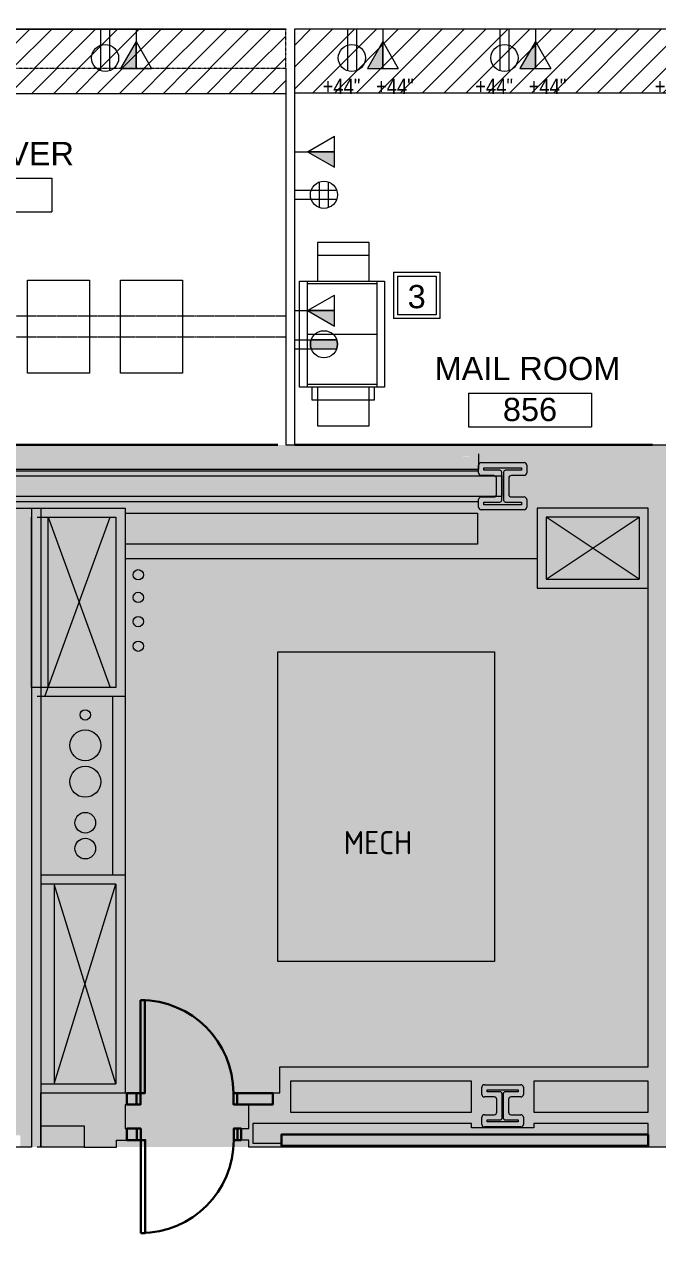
# Model space of a CAD drawing. Header units: inches. Extents: x 1 to 4637, y -664 to 702.
# Drawn here: x 1762.8 to 2008, y -156.7 to 316.3 of the extents above; entities that cross this region are included whole.
import ezdxf

# ---------------------------------------------------------------- set-up
doc = ezdxf.new("R2010")
doc.units = ezdxf.units.IN
doc.header["$MEASUREMENT"] = 0
for name, pattern in [('Hidden 1_8_', [0.1875, 0.125, -0.0625]), ('IMPORT-Hidden 1_8_', [0.1875, 0.125, -0.0625]), ('Overhead', [0.15625, 0.09375, -0.0625])]:
    doc.linetypes.add(name, pattern=pattern)
for name, color, linetype, lineweight in [('A-ANNO-NOTE', 131, 'Continuous', 20), ('A-AREA-IDEN', 2, 'Continuous', 20), ('A-DETL', 90, 'Continuous', 9), ('A-DETL-GENF', 92, 'Continuous', 9), ('A-DETL-HDLN', 7, 'IMPORT-Hidden 1_8_', 9), ('A-DOOR', 31, 'Continuous', 9), ('A-WALL', 113, 'Continuous', 50), ('A-WALL-PATT', 111, 'Continuous', 13), ('B-BASE', 7, 'Continuous', 9), ('E-COMM-IDEN', 2, 'Continuous', 9), ('E-ELEC-FIXT-IDEN', 2, 'Continuous', 9), ('I-FURN', 30, 'Continuous', 9), ('I-WALL', 2, 'Continuous', 9), ('NABCA_dwg', 8, 'Continuous', 9), ('Q-CASE', 31, 'Continuous', 9)]:
    doc.layers.add(name, color=color, linetype=linetype, lineweight=lineweight)
doc.styles.add('Arial', font='arial.ttf', dxfattribs={"height": 9})
doc.styles.add('Arial_2', font='arial.ttf', dxfattribs={"width": 0.85, "height": 6})
doc.styles.add('ISOCP', font='isocp___.ttf', dxfattribs={"height": 9})

# ---------------------------------------------------------------- blocks, each defined once
blk = doc.blocks.new('Upper Cabinet - Standard Upper Cabinet-2420254-New Construction - Tel_Data_Elec Plan')
at = {"layer": 'Q-CASE', "lineweight": 13}
h = blk.add_hatch(dxfattribs=at)
h.set_pattern_fill('FP_9', color=8, style=0, pattern_type=2)
h.set_pattern_definition([(45, (-2334.285, -314.272), (-4.24264, 4.24264), [])])
h.paths.add_polyline_path([(227.72, -15), (231.01, -15), (231.01, 0), (-47.26, 0), (-47.26, -15), (108.92, -15)], flags=0)
blk.add_line((231.01, 0), (-47.26, 0), dxfattribs=at)
at = {"layer": 'Q-CASE', "linetype": 'Overhead'}
for p, q in [((-47.26, 0), (-47.26, -15)), ((231.01, -15), (231.01, 0)), ((-47.26, -15), (231.01, -15))]:
    blk.add_line(p, q, dxfattribs=at)
blk = doc.blocks.new('Counter Top - L Shaped - Standard Counter Top w_ Backsplash-2420222-New Construction - Tel_Data_Elec Plan')
at = {"layer": 'Q-CASE', "lineweight": 13}
h = blk.add_hatch(dxfattribs=at)
h.set_pattern_fill('FP_10', color=8, style=0, pattern_type=2)
h.set_pattern_definition([(45, (-2334.285, -314.522), (-4.24264, 4.24264), [])])
h.paths.add_polyline_path([(-22.26, -97.38), (-22.26, -25), (231.01, -25), (231.01, -15.25), (-47.26, -15.25), (-47.26, -97.38), (-40.03, -97.38)], flags=0)
h.paths.add_polyline_path([(229.17, -0.25), (231.01, -0.25), (231.01, 0), (-47.26, 0), (-47.26, -0.25), (228.47, -0.25)], flags=0)
for p, q in [((-46.51, -97.38), (-46.51, -15.25)), ((-46.51, -97.38), (-46.51, -15.25)), ((-22.26, -97.38), (-22.26, -25)), ((-22.26, -25), (231.01, -25)), ((-47.26, -97.38), (-46.51, -97.38)), ((-47.26, -97.38), (-22.26, -97.38))]:
    blk.add_line(p, q, dxfattribs=at)
blk = doc.blocks.new('Counter Top _No Backsplash_ - Standard Counter Top-2512821-New Construction - Tel_Data_Elec Plan')
at = {"layer": 'Q-CASE', "lineweight": 13}
h = blk.add_hatch(dxfattribs=at)
h.set_pattern_fill('FP_11', color=8, style=0, pattern_type=2)
h.set_pattern_definition([(45, (-2616.055, -314.522), (-4.242641, 4.242641), [])])
h.paths.add_polyline_path([(122.72, -24.75), (147.47, -24.75), (147.47, 0), (-47.26, 0), (-47.26, -24.75), (64.75, -24.75)], flags=0)
blk.add_line((-47.26, -24.75), (147.47, -24.75), dxfattribs=at)
blk = doc.blocks.new('Copiers _ Printers - Copier - 72x33-629825-New Construction - Tel_Data_Elec Plan')
at = {"layer": 'I-FURN'}
for p, q in [((-20.51, 16.5), (20.49, 16.5)), ((-20.51, -16.5), (-20.51, 16.5)), ((20.49, 16.5), (20.49, -16.5)), ((-35.5, 9.53), (-35.5, -10.47)), ((-20.48, 9.53), (-35.5, 9.53)), ((-25.5, 11.53), (-20.48, 11.53)), ((-25.5, -12.47), (-25.5, 11.53)), ((20.49, 13.5), (-20.51, 13.5)), ((-19.51, -13.5), (-19.51, 13.5)), ((0.02, 13.5), (0.02, -13.5)), ((19.5, -13.5), (19.5, 13.5)), ((35.5, 9.5), (20.52, 9.5)), ((30.5, -10.51), (30.5, 9.5)), ((35.5, -10.5), (35.5, 9.5)), ((-35.5, -10.47), (-20.51, -10.47)), ((-20.51, -12.47), (-25.5, -12.47)), ((20.49, -13.5), (-20.51, -13.5)), ((20.49, -10.5), (35.5, -10.5)), ((20.49, -16.5), (-20.51, -16.5))]:
    blk.add_line(p, q, dxfattribs=at)
blk = doc.blocks.new('NABCA_dwg_MA-2900-8th-120718_dwg-2391440-New Construction - Test Fit Plan-2421454-New Construction - Tel_Data_Elec Plan')
at = {"layer": 'A-DOOR'}
h = blk.add_hatch(color=7, dxfattribs=at)
h.paths.add_polyline_path([(-7594.91, -3342.64), (-7593.5, -3342.64), (-7593.5, -3338.14), (-7595, -3338.14), (-7595, -3342.64)], flags=0)
h.paths.add_polyline_path([(-7557.5, -3342.64), (-7556, -3342.64), (-7556, -3338.14), (-7557.5, -3338.14)], flags=0)
h = blk.add_hatch(color=7, dxfattribs=at)
h.paths.add_polyline_path([(-7593.52, -3356.39), (-7593.37, -3356.39), (-7593.37, -3351.89), (-7594.87, -3351.89), (-7594.87, -3356.39)], flags=0)
h.paths.add_polyline_path([(-7555.87, -3356.39), (-7555.87, -3351.89), (-7557.37, -3351.89), (-7557.37, -3356.39)], flags=0)
at = {"layer": 'A-WALL-PATT', "lineweight": 9}
for points in [[(-7154.96, -3090.6), (-7067.83, -3090.6), (-7067.83, -3087.1), (-7759.87, -3087.1), (-7759.87, -3090.6), (-7161.8, -3090.6)], [(-7538.82, -3358.66), (-7396.82, -3358.66), (-7396.82, -3354.16), (-7538.82, -3354.16), (-7538.82, -3357.6)]]:
    blk.add_hatch(color=7, dxfattribs=at).paths.add_polyline_path(points, flags=0)
h = blk.add_hatch(color=7, dxfattribs=at)
h.paths.add_polyline_path([(-7542.25, -3342.64), (-7542.25, -3338.14), (-7556, -3338.14), (-7556, -3342.64), (-7549.98, -3342.64)], flags=0)
h.paths.add_polyline_path([(-7598.75, -3342.64), (-7595, -3342.64), (-7595, -3338.14), (-7598.75, -3338.14), (-7598.75, -3338.81)], flags=0)
h = blk.add_hatch(color=7, dxfattribs=at)
h.paths.add_polyline_path([(-7555.87, -3356.39), (-7554.5, -3356.39), (-7554.5, -3351.89), (-7555.87, -3351.92), (-7555.87, -3356.36)], flags=0)
h.paths.add_polyline_path([(-7594.87, -3356.39), (-7594.87, -3351.89), (-7598.75, -3351.89), (-7598.75, -3356.39)], flags=0)
at = {"layer": 'B-BASE'}
h = blk.add_hatch(color=256, dxfattribs=at)
h.paths.add_polyline_path([(-7593.5, -3338.14), (-7593.5, -3342.64), (-7598.75, -3342.64), (-7598.75, -3338.14), (-7595, -3338.14)], flags=0)
h.paths.add_polyline_path([(-7557.5, -3342.64), (-7557.5, -3338.14), (-7542.25, -3338.14), (-7542.25, -3342.64), (-7556, -3342.64)], flags=0)
h.paths.add_polyline_path([(-7286.46, -3359.1), (-7243.2, -3359.1), (-7243.2, -3341.1), (-7195.2, -3341.1), (-7195.2, -3359.1), (-7067.83, -3359.1), (-7067.83, -3298.1), (-7072.83, -3298.1), (-7072.83, -3340.1), (-7173.2, -3340.1), (-7173.2, -3225.1), (-7072.83, -3225.1), (-7072.83, -3256.1), (-7067.83, -3256.1), (-7067.83, -3190.1), (-7072.83, -3190.1), (-7072.83, -3221.1), (-7173.2, -3221.1), (-7173.2, -3109.1), (-7072.83, -3109.1), (-7072.83, -3148.1), (-7067.83, -3148.1), (-7067.83, -3090.6), (-7462.51, -3090.6), (-7462.51, -3091.48), (-7745.1, -3090.61), (-7745.11, -3090.6), (-7759.87, -3090.65), (-7759.87, -3091.1), (-7761.87, -3091.1), (-7761.87, -3182.48), (-7859, -3182.48), (-7859, -3354.54), (-7857.87, -3354.48), (-7857.87, -3187.1), (-7761.87, -3187.1), (-7761.87, -3354.48), (-7815.5, -3354.48), (-7815.5, -3354.54), (-7740.21, -3354.54), (-7740.21, -3116.1), (-7640.21, -3116.1), (-7640.17, -3354.54), (-7640, -3354.54), (-7640, -3359.04), (-7698.21, -3359.04), (-7698.21, -3359.1), (-7632.09, -3359.1), (-7632.09, -3350.85), (-7615.35, -3350.85), (-7615.35, -3359.1), (-7602.73, -3359.1), (-7602.73, -3356.45), (-7593.52, -3356.45), (-7593.52, -3356.39), (-7598.75, -3356.39), (-7598.75, -3351.89), (-7593.43, -3351.89), (-7593.43, -3351.83), (-7599.48, -3351.83), (-7599.48, -3342.7), (-7593.48, -3342.7), (-7593.5, -3338.08), (-7599.48, -3338.08), (-7599.48, -3131.23), (-7439.82, -3131.23), (-7439.82, -3142.6), (-7396.82, -3142.6), (-7396.82, -3327.98), (-7539.48, -3327.98), (-7539.48, -3338.08), (-7557.52, -3338.08), (-7557.5, -3342.7), (-7551.48, -3342.7), (-7551.48, -3351.83), (-7557.48, -3351.83), (-7557.48, -3356.45), (-7551.48, -3356.45), (-7551.48, -3359.1), (-7370.57, -3359.1), (-7370.57, -3359.04), (-7376.82, -3359.04), (-7376.82, -3354.54), (-7370.57, -3354.54), (-7370.57, -3354.48), (-7376.57, -3354.48), (-7376.57, -3273.73), (-7315.82, -3273.73), (-7315.82, -3292.39), (-7315.45, -3292.39), (-7315.45, -3283.16), (-7310.95, -3283.16), (-7310.95, -3292.39), (-7310.57, -3292.39), (-7310.57, -3268.48), (-7376.57, -3268.48), (-7376.57, -3091.73), (-7207.85, -3091.73), (-7207.85, -3184.5), (-7233.85, -3184.5), (-7233.85, -3189.75), (-7207.85, -3189.75), (-7207.85, -3322.48), (-7247.82, -3322.48), (-7247.82, -3350.48), (-7310.57, -3350.48), (-7310.57, -3328.39), (-7315.82, -3328.41), (-7315.82, -3354.48), (-7334.57, -3354.48), (-7334.57, -3354.54), (-7247.82, -3354.54), (-7247.82, -3359.04), (-7334.57, -3359.04), (-7334.57, -3359.1), (-7289.96, -3359.1)], flags=0)
h.paths.add_polyline_path([(-7815.5, -3359.1), (-7734.21, -3359.1), (-7734.25, -3359.04), (-7815.5, -3359.04)], flags=0)
h.paths.add_polyline_path([(-7538.82, -3354.16), (-7549.72, -3350.07), (-7549.98, -3350.33), (-7549.98, -3349.98), (-7537.13, -3349.98), (-7537.99, -3352.1)], flags=0)
h.paths.add_polyline_path([(-7421.68, -3358.66), (-7538.82, -3358.66), (-7538.82, -3354.16), (-7396.82, -3354.16), (-7396.82, -3358.66)], flags=0)
h.paths.add_polyline_path([(-7548.14, -3357.6), (-7549.98, -3357.6), (-7549.98, -3352.1), (-7538.82, -3354.16), (-7548.14, -3357.03), (-7544.89, -3357.6)], flags=0)
h.paths.add_polyline_path([(-7554.5, -3356.39), (-7557.37, -3356.39), (-7557.37, -3351.89), (-7554.5, -3351.92), (-7554.5, -3354.59)], flags=0)
h.paths.add_polyline_path([(-7310.95, -3347.16), (-7315.45, -3347.16), (-7315.45, -3328.41), (-7310.95, -3328.41), (-7310.95, -3338.07)], flags=0)
h.paths.add_polyline_path([(-7526.75, -3345.6), (-7535.35, -3345.6), (-7535.35, -3333.6), (-7465.31, -3333.6), (-7465.31, -3345.6), (-7501.75, -3345.6)], flags=0)
h.paths.add_polyline_path([(-7396.82, -3345.6), (-7441.17, -3345.6), (-7441.17, -3333.6), (-7396.82, -3333.6)], flags=0)
h.paths.add_polyline_path([(-7626.98, -3334.58), (-7626.98, -3257.19), (-7602.98, -3257.19), (-7602.98, -3334.58), (-7615.35, -3334.58)], flags=0)
h.paths.add_polyline_path([(-7632.09, -3253.69), (-7632.09, -3184.57), (-7604.32, -3184.57), (-7604.32, -3253.69), (-7626.98, -3253.69)], flags=0)
h.paths.add_polyline_path([(-7629.21, -3181.07), (-7629.21, -3115.13), (-7602.98, -3115.13), (-7602.98, -3181.07), (-7626.98, -3181.07)], flags=0)
h.paths.add_polyline_path([(-7757.21, -3171.83), (-7757.21, -3168.2), (-7749.21, -3143.68), (-7749.21, -3145.6), (-7756.1, -3168.2)], flags=0)
h.paths.add_polyline_path([(-7421.68, -3139.1), (-7436.32, -3139.1), (-7436.32, -3115.1), (-7400.32, -3115.1), (-7400.32, -3139.1)], flags=0)
h.paths.add_polyline_path([(-7537.19, -3125.6), (-7599.48, -3125.6), (-7599.48, -3113.6), (-7463.01, -3113.6), (-7463.01, -3125.6), (-7533.69, -3125.6)], flags=0)
h.paths.add_polyline_path([(-7752.84, -3107.1), (-7752.84, -3101.24), (-7747.86, -3107.1), (-7749.21, -3107.1)], flags=0)
blk.add_hatch(color=256, dxfattribs=at).paths.add_polyline_path([(-7462.51, -3091.48), (-7462.51, -3090.6), (-7745.1, -3090.61), (-7745.1, -3090.65), (-7463.01, -3091.47)], flags=0)
h = blk.add_hatch(color=256, dxfattribs=at)
h.paths.add_polyline_path([(-7538.82, -3354.16), (-7537.13, -3349.98), (-7549.98, -3349.98), (-7549.98, -3350.33), (-7549.72, -3350.07), (-7539.48, -3353.92)], flags=0)
h.paths.add_polyline_path([(-7549.98, -3357.6), (-7544.89, -3357.6), (-7548.14, -3357.03), (-7538.82, -3354.16), (-7549.98, -3352.1), (-7549.98, -3357.03)], flags=0)
at = {"layer": 'A-DOOR', "color": 10, "lineweight": 30, "flags": 128}
for points in [[(-7593.5, -3302.14), (-7591.75, -3302.14), (-7591.75, -3338.14), (-7593.5, -3338.14)], [(-7595, -3342.64), (-7595, -3338.14), (-7593.5, -3338.14), (-7593.5, -3342.64)], [(-7557.5, -3342.64), (-7557.5, -3338.14), (-7556, -3338.14), (-7556, -3342.64)], [(-7593.37, -3351.89), (-7594.87, -3351.89), (-7594.87, -3356.39), (-7593.37, -3356.39)], [(-7555.87, -3351.89), (-7557.37, -3351.89), (-7557.37, -3356.39), (-7555.87, -3356.39)], [(-7593.37, -3392.39), (-7591.62, -3392.39), (-7591.62, -3356.39), (-7593.37, -3356.39)]]:
    blk.add_lwpolyline(points, close=True, dxfattribs=at)
at = {"layer": 'A-DOOR', "color": 10, "lineweight": 30}
for centre, start, end in [((-7593.5, -3338.14), 0, 90), ((-7593.37, -3356.39), 270, 0)]:
    blk.add_arc(centre, 36, start, end, dxfattribs=at)
at = {"layer": 'A-WALL', "color": 10, "lineweight": 30}
for p, q in [((-7540.33, -3087.1), (-7667.21, -3087.1)), ((-7395.21, -3087.1), (-7533.69, -3087.1))]:
    blk.add_line(p, q, dxfattribs=at)
at = {"layer": 'A-WALL', "color": 10, "lineweight": 30, "flags": 128}
for points in [[(-7598.75, -3342.64), (-7595, -3342.64), (-7595, -3338.14), (-7598.75, -3338.14)], [(-7556, -3342.64), (-7542.25, -3342.64), (-7542.25, -3338.14), (-7556, -3338.14)], [(-7598.75, -3356.39), (-7594.87, -3356.39), (-7594.87, -3351.89), (-7598.75, -3351.89)], [(-7555.87, -3356.39), (-7554.5, -3356.39), (-7554.5, -3351.89), (-7555.87, -3351.89)], [(-7396.82, -3354.16), (-7538.82, -3354.16), (-7538.82, -3358.66), (-7396.82, -3358.66)]]:
    blk.add_lwpolyline(points, close=True, dxfattribs=at)
at = {"layer": 'B-BASE'}
for p, q in [((-7462.51, -3090.6), (-7462.51, -3096.44)), ((-7745.1, -3097.1), (-7462.51, -3097.1)), ((-7462.51, -3097.94), (-7462.51, -3094.94)), ((-7461.51, -3093.94), (-7444.91, -3093.94)), ((-7453.59, -3108.51), (-7453.59, -3097.69)), ((-7452.84, -3097.69), (-7452.84, -3108.51)), ((-7443.91, -3094.94), (-7443.91, -3097.94)), ((-7456.59, -3098.94), (-7461.51, -3098.94)), ((-7455.59, -3106.26), (-7455.59, -3099.94)), ((-7450.84, -3099.94), (-7450.84, -3106.26)), ((-7444.91, -3098.94), (-7449.84, -3098.94)), ((-7461.51, -3107.26), (-7456.59, -3107.26)), ((-7449.84, -3107.26), (-7444.91, -3107.26)), ((-7462.51, -3109.1), (-7745.1, -3109.1)), ((-7462.51, -3111.26), (-7462.51, -3108.26)), ((-7444.91, -3112.26), (-7461.51, -3112.26)), ((-7443.91, -3108.26), (-7443.91, -3111.26)), ((-7630.49, -3184.57), (-7605.21, -3115.1)), ((-7400.32, -3115.1), (-7436.32, -3115.1)), ((-7439.82, -3131.23), (-7599.48, -3131.23)), ((-7604.32, -3184.57), (-7604.32, -3253.69)), ((-7599.48, -3184.57), (-7599.48, -3253.69)), ((-7535.35, -3333.6), (-7535.35, -3345.6)), ((-7461.25, -3338.66), (-7461.25, -3335.91)), ((-7460.25, -3334.91), (-7446.17, -3334.91)), ((-7453.46, -3347.79), (-7453.46, -3338.41)), ((-7452.96, -3338.41), (-7452.96, -3347.79)), ((-7445.17, -3335.91), (-7445.17, -3338.66)), ((-7456.46, -3339.66), (-7460.25, -3339.66)), ((-7455.46, -3345.54), (-7455.46, -3340.66)), ((-7450.96, -3340.66), (-7450.96, -3345.54)), ((-7446.17, -3339.66), (-7449.96, -3339.66)), ((-7461.25, -3350.29), (-7461.25, -3347.54)), ((-7460.25, -3346.54), (-7456.46, -3346.54)), ((-7449.96, -3346.54), (-7446.17, -3346.54)), ((-7445.17, -3347.54), (-7445.17, -3350.29)), ((-7446.17, -3351.29), (-7460.25, -3351.29)), ((-7615.35, -3359.1), (-7633.48, -3359.1))]:
    blk.add_line(p, q, dxfattribs=at)
at = {"layer": 'B-BASE', "flags": 128}
for points in [[(-7462.51, -3096.6), (-7745.1, -3096.6), (-7745.1, -3090.6)], [(-7454.34, -3096.94), (-7460.51, -3096.94), (-7460.51, -3095.94), (-7445.91, -3095.94), (-7445.91, -3096.94), (-7452.09, -3096.94)], [(-7742.48, -3354.54), (-7742.48, -3111.6), (-7632.35, -3111.6), (-7599.48, -3111.6), (-7599.48, -3184.57), (-7633.48, -3184.57)], [(-7635.71, -3111.6), (-7635.71, -3359.1), (-7698.21, -3359.1), (-7698.21, -3359.04)], [(-7632.09, -3111.6), (-7632.09, -3359.1), (-7632.09, -3338.08), (-7604.1, -3338.08), (-7593.48, -3338.08), (-7593.48, -3342.7), (-7599.48, -3342.7), (-7599.48, -3351.83), (-7593.43, -3351.83), (-7593.43, -3351.89)], [(-7369.51, -3359.1), (-7551.48, -3359.1), (-7551.48, -3356.45), (-7557.48, -3356.45), (-7557.48, -3351.83), (-7551.48, -3351.83), (-7551.48, -3342.7), (-7557.52, -3342.7), (-7557.52, -3338.08), (-7539.48, -3338.08), (-7539.48, -3327.98), (-7396.82, -3327.98), (-7396.82, -3143.4), (-7396.82, -3112.4), (-7396.82, -3111.6), (-7439.82, -3111.6), (-7439.82, -3142.6), (-7396.82, -3142.6)], [(-7452.09, -3109.26), (-7445.91, -3109.26), (-7445.91, -3110.26), (-7460.51, -3110.26), (-7460.51, -3109.26), (-7454.34, -3109.26)], [(-7633.48, -3115.1), (-7602.98, -3115.1), (-7602.98, -3181.07), (-7635.71, -3181.07), (-7635.71, -3115.1)], [(-7629.21, -3181.07), (-7629.21, -3115.13), (-7605.21, -3181.07)], [(-7599.48, -3113.6), (-7463.01, -3113.6), (-7463.01, -3125.6), (-7599.48, -3125.6)], [(-7436.32, -3139.1), (-7400.32, -3115.1), (-7400.32, -3139.1), (-7436.32, -3115.1), (-7436.32, -3139.1), (-7400.32, -3139.1)], [(-7632.09, -3253.69), (-7599.48, -3253.69), (-7599.48, -3338.08)], [(-7602.98, -3257.19), (-7632.09, -3257.19), (-7632.09, -3334.58), (-7602.98, -3334.58), (-7626.98, -3257.19), (-7626.98, -3334.58), (-7602.98, -3257.19), (-7602.98, -3334.58)], [(-7454.21, -3337.66), (-7459.25, -3337.66), (-7459.25, -3336.91), (-7447.17, -3336.91), (-7447.17, -3337.66), (-7452.21, -3337.66)], [(-7452.21, -3348.54), (-7447.17, -3348.54), (-7447.17, -3349.29), (-7459.25, -3349.29), (-7459.25, -3348.54), (-7454.21, -3348.54)], [(-7632.09, -3350.85), (-7615.35, -3350.85), (-7615.35, -3359.1), (-7602.73, -3359.1), (-7602.73, -3356.45), (-7593.43, -3356.45), (-7593.43, -3356.39)], [(-7551.48, -3356.45), (-7557.48, -3356.45), (-7557.48, -3351.83), (-7551.48, -3351.83)], [(-7396.82, -3354.16), (-7396.82, -3349.98), (-7441.17, -3349.98), (-7441.17, -3351.6), (-7465.31, -3351.6), (-7465.31, -3349.98), (-7549.98, -3349.98), (-7549.98, -3357.6), (-7538.82, -3357.6)]]:
    blk.add_lwpolyline(points, dxfattribs=at)
for points in [[(-7752.84, -3099.1), (-7453.59, -3099.1), (-7453.59, -3107.1), (-7752.84, -3107.1)], [(-7540.34, -3167.22), (-7456.34, -3167.22), (-7456.34, -3287.22), (-7540.34, -3287.22)], [(-7465.31, -3345.6), (-7465.31, -3333.6), (-7535.35, -3333.6), (-7535.35, -3345.6)], [(-7396.82, -3345.6), (-7396.82, -3333.6), (-7441.17, -3333.6), (-7441.17, -3345.6)]]:
    blk.add_lwpolyline(points, close=True, dxfattribs=at)
at = {"layer": 'B-BASE'}
for centre, radius in [((-7594.33, -3137.42), 2), ((-7594.33, -3146.15), 2), ((-7594.33, -3155.56), 2), ((-7594.33, -3165.07), 2), ((-7614.87, -3191.71), 2), ((-7614.87, -3203.47), 6), ((-7614.87, -3217.58), 6), ((-7614.87, -3233.46), 4), ((-7614.87, -3243.46), 4)]:
    blk.add_circle(centre, radius, dxfattribs=at)
for centre, radius, start, end in [((-7461.51, -3094.94), 1, 90, 180), ((-7461.51, -3097.94), 1, 180, 270), ((-7454.34, -3097.69), 0.75, 0, 90), ((-7452.09, -3097.69), 0.75, 90, 180), ((-7444.91, -3094.94), 1, 0, 90), ((-7444.91, -3097.94), 1, 270, 0), ((-7456.59, -3099.94), 1, 0, 90), ((-7449.84, -3099.94), 1, 90, 180), ((-7461.51, -3108.26), 1, 90, 180), ((-7456.59, -3106.26), 1, 270, 0), ((-7449.84, -3106.26), 1, 180, 270), ((-7444.91, -3108.26), 1, 0, 90), ((-7461.51, -3111.26), 1, 180, 270), ((-7454.34, -3108.51), 0.75, 270, 0), ((-7452.09, -3108.51), 0.75, 180, 270), ((-7444.91, -3111.26), 1, 270, 0), ((-7460.25, -3335.91), 1, 90, 180), ((-7460.25, -3338.66), 1, 180, 270), ((-7454.21, -3338.41), 0.75, 0, 90), ((-7452.21, -3338.41), 0.75, 90, 180), ((-7446.17, -3335.91), 1, 0, 90), ((-7446.17, -3338.66), 1, 270, 0), ((-7456.46, -3340.66), 1, 0, 90), ((-7449.96, -3340.66), 1, 90, 180), ((-7460.25, -3347.54), 1, 90, 180), ((-7456.46, -3345.54), 1, 270, 0), ((-7454.21, -3347.79), 0.75, 270, 0), ((-7452.21, -3347.79), 0.75, 180, 270), ((-7449.96, -3345.54), 1, 180, 270), ((-7446.17, -3347.54), 1, 0, 90), ((-7460.25, -3350.29), 1, 180, 270), ((-7446.17, -3350.29), 1, 270, 0)]:
    blk.add_arc(centre, radius, start, end, dxfattribs=at)
at = {"layer": 'B-BASE', "insert": (-7501.5, -3236.65), "char_height": 9, "width": 37.5028, "attachment_point": 2, "line_spacing_factor": 1.478621, "style": 'ISOCP'}
blk.add_mtext('MECH', dxfattribs=at)
blk = doc.blocks.new('NABCA_dwg-2391440-New Construction - Tel_Data_Elec Plan')
at = {"layer": 'A-WALL', "color": 250, "lineweight": 20}
blk.add_line((2707.27, 153.4), (2711.27, 153.4), dxfattribs=at)
at = {"layer": 'Q-CASE', "color": 50, "lineweight": 13}
blk.add_line((2592.27, 153.4), (2763.52, 153.4), dxfattribs=at)
blk.add_blockref('NABCA_dwg_MA-2900-8th-120718_dwg-2391440-New Construction - Test Fit Plan-2421454-New Construction - Tel_Data_Elec Plan', (10102.48, 3240.5))
blk = doc.blocks.new('FORM Room Tag - Name _ Number-2260771-New Construction - Tel_Data_Elec Plan')
at = {"layer": 'A-AREA-IDEN'}
for p, q in [((-0.2444, -0.0231), (-0.2444, -0.1589)), ((-0.2444, -0.0231), (0.2515, -0.0231)), ((0.2515, -0.0231), (0.2515, -0.1589)), ((-0.2444, -0.1589), (0.2515, -0.1589))]:
    blk.add_line(p, q, dxfattribs=at)
blk = doc.blocks.new('FORM Equipment_Fixture Tag - Square-214315-New Construction - Tel_Data_Elec Plan')
at = {"layer": 'A-ANNO-NOTE'}
for p, q in [((-0.09375, 0.09375), (0.09375, 0.09375)), ((-0.09375, 0.09375), (0.09375, 0.09375)), ((-0.09375, 0.09375), (0.09375, 0.09375)), ((-0.09375, 0.09375), (-0.09375, -0.09375)), ((-0.078125, 0.078125), (-0.078125, -0.078125)), ((-0.078125, 0.078125), (0.078125, 0.078125)), ((0.078125, 0.078125), (0.078125, -0.078125)), ((0.09375, 0.09375), (0.09375, -0.09375)), ((0.09375, -0.09375), (-0.09375, -0.09375)), ((0.078125, -0.078125), (-0.078125, -0.078125))]:
    blk.add_line(p, q, dxfattribs=at)

msp = doc.modelspace()

# ---------------------------------------------------------------- hatches: boundary and pattern name
at = {"layer": 'A-ANNO-NOTE', "lineweight": 9}
for points in [[(1806.04, 299.14), (1806.04, 309.6), (1800.04, 299.14)], [(1901.62, 299.14), (1901.62, 309.6), (1895.62, 299.14)], [(1960.72, 299.14), (1960.72, 309.6), (1954.72, 299.14)], [(1882.93, 260.95), (1882.93, 266.95), (1872.47, 266.95)], [(1882.93, 199.4), (1882.93, 205.4), (1872.47, 205.4)], [(1883.83, 193.92), (1873.85, 194.14), (1873.78, 193.92)], [(1883.83, 193.92), (1883.75, 194.14), (1873.85, 194.14)], [(1873.71, 191.11), (1873.57, 192.87), (1873.55, 192.28)], [(1883.89, 191.11), (1883.89, 193.69), (1873.57, 192.87)], [(1873.57, 192.87), (1883.89, 193.69), (1873.64, 193.34)], [(1873.71, 191.11), (1883.89, 191.11), (1873.57, 192.87)], [(1873.64, 193.34), (1883.83, 193.92), (1873.78, 193.92)], [(1873.64, 193.34), (1883.89, 193.69), (1883.83, 193.92)], [(1873.78, 190.88), (1883.89, 191.11), (1873.71, 191.11)], [(1883.83, 190.88), (1883.89, 191.11), (1873.78, 190.88)], [(1883.75, 190.66), (1873.78, 190.88), (1873.85, 190.66)], [(1883.75, 190.66), (1883.83, 190.88), (1873.78, 190.88)], [(1884.05, 192.28), (1884.05, 192.52), (1883.89, 193.69)], [(1883.89, 191.11), (1884.05, 192.28), (1883.89, 193.69)], [(1883.89, 191.11), (1883.94, 191.34), (1884.05, 192.28)], [(1883.94, 191.34), (1884, 191.69), (1884.05, 192.28)]]:
    msp.add_hatch(color=256, dxfattribs=at).paths.add_polyline_path(points, flags=0)
at = {"layer": 'A-DETL-GENF'}
h = msp.add_hatch(color=9, dxfattribs=at)
h.paths.add_polyline_path([(3454.41, -656.64), (3526.04, -656.64), (3526.04, -625.6), (3525.54, -625.6), (3525.54, -614.1), (3537.66, -614.1), (3537.66, -630.43), (3554.37, -630.43), (3554.37, -645.98), (3643.41, -645.98), (3643.41, -656.1), (3643.04, -656.1), (3643.04, -656.64), (3822.04, -656.64), (3822.04, 227.4), (3820.41, 227.4), (3820.41, 226.9), (3811.41, 226.9), (3811.41, 279.65), (3797.41, 279.65), (3797.41, 285.65), (3801.04, 285.65), (3801.04, 289.15), (3797.41, 289.15), (3797.41, 295.15), (3811.41, 295.15), (3811.41, 347.9), (3821.54, 347.9), (3821.54, 347.4), (3822.04, 347.4), (3822.04, 693.36), (2249.79, 693.36), (2249.79, 690.9), (2264.04, 690.9), (2264.04, 683.42), (2264.33, 682.82), (2264.33, 674.27), (2259.87, 674.27), (2259.87, 670.9), (2249.79, 670.9), (2249.79, 215.4), (3258.78, 215.4), (3258.78, 129.86), (3257.03, 129.86), (3257.03, 128.36), (3258.78, 128.36), (3258.78, 43.36), (3257.58, 43.36), (3257.58, 35.36), (3258.78, 35.36), (3258.78, -118.6), (3066.67, -118.64), (3066.67, -176.64), (3330.04, -176.64), (3330.04, -656.64), (3436.21, -656.64)], flags=0)
h.paths.add_polyline_path([(3454.41, -656.1), (3432.04, -656.1), (3432.04, -648.6), (3431.66, -648.6), (3431.66, -639.48), (3436.21, -639.48), (3436.21, -633.43), (3454.41, -633.43), (3454.41, -614.01), (3466.41, -614.01), (3466.41, -625.6), (3466.04, -625.6), (3466.04, -656.1)], flags=0)
h.paths.add_polyline_path([(3815.54, -650.1), (3795.66, -650.1), (3795.66, -630.1), (3815.54, -630.1), (3815.54, -645.98)], flags=0)
h.paths.add_polyline_path([(1691, -118.6), (1703.04, -118.6), (1703, -114.04), (1761.08, -114.04), (1761.04, 124.4), (1661.04, 124.4), (1661.04, -114.04), (1667, -114.04), (1667.04, -118.6)], flags=0)
h.paths.add_polyline_path([(1585.63, -118.6), (1585.75, -118.6), (1585.75, -118.54), (1585.63, -118.54), (1585.63, -114.04), (1585.75, -114.04), (1585.75, -113.98), (1639.38, -113.98), (1639.38, 53.4), (1543.38, 53.4), (1543.38, -113.98), (1549.75, -113.98), (1549.75, -118.6)], flags=0)
h.paths.add_polyline_path([(2193.4, -118.6), (2206.05, -118.6), (2206.05, -100.6), (2158.05, -100.6), (2158.05, -118.6), (2173.79, -118.6)], flags=0)
h.paths.add_polyline_path([(2066.68, -118.6), (2066.68, -113.98), (2085.43, -113.98), (2085.43, -87.91), (2090.68, -87.91), (2090.68, -109.98), (2153.43, -109.98), (2153.43, -81.98), (2193.4, -81.98), (2193.4, 50.75), (2167.4, 50.75), (2167.4, 56), (2193.4, 56), (2193.4, 148.77), (2024.68, 148.77), (2024.68, -27.98), (2090.68, -27.98), (2090.68, -51.89), (2085.43, -51.89), (2085.43, -33.23), (2024.68, -33.23), (2024.68, -113.98), (2030.68, -113.98), (2030.68, -118.6)], flags=0)
h.paths.add_polyline_path([(1801.77, -118.6), (1849.77, -118.6), (1849.77, -115.95), (1843.77, -115.95), (1843.77, -111.33), (1849.77, -111.33), (1849.77, -102.2), (1843.75, -102.2), (1843.75, -97.58), (1861.77, -97.58), (1861.77, -87.48), (2004.43, -87.48), (2004.43, 97.9), (1961.43, 97.9), (1961.43, 109.27), (1801.77, 109.27), (1801.77, -97.58), (1807.75, -97.58), (1807.75, -102.2), (1801.77, -102.2), (1801.77, -111.33), (1807.82, -111.33), (1807.82, -111.39), (1807.88, -111.39), (1807.88, -115.89), (1807.72, -115.89), (1807.72, -115.95), (1798.52, -115.95), (1798.52, -118.6), (1801.37, -118.6)], flags=0)
h.paths.add_polyline_path([(1785.9, -118.6), (1785.9, -110.35), (1769.16, -110.35), (1769.16, -118.6), (1774.27, -118.6)], flags=0)
h.paths.add_polyline_path([(2984.77, -118.6), (2987.1, -118.6), (2985.94, -117.29), (2984.52, -118.6)], flags=0)
h.paths.add_polyline_path([(3254.16, -113.98), (3254.16, 34.04), (3248.16, 34.04), (3248.16, 38.66), (3254.16, 38.66), (3254.16, 148.77), (3248.16, 148.77), (3248.16, 153.4), (3212.16, 153.4), (3212.16, 148.77), (3158.16, 148.77), (3158.16, 38.66), (3212.16, 38.66), (3212.16, 34.1), (3158.16, 34.04), (3158.16, -113.98), (3167.57, -113.98)], flags=0)
h.paths.add_polyline_path([(2639.25, -113.98), (2796.51, -113.98), (2796.51, 36.77), (2730.51, 36.77), (2730.51, 71.94), (2735.76, 72.02), (2735.76, 70.39), (2735.83, 70.39), (2735.83, 42.02), (2796.51, 42.02), (2796.51, 148.77), (2790.51, 148.77), (2790.51, 153.4), (2753.17, 153.4), (2753.17, 149.9), (2754.51, 149.9), (2754.51, 148.77), (2735.76, 148.77), (2735.76, 144.14), (2735.83, 144.14), (2735.83, 106.39), (2731.33, 106.39), (2731.33, 108.02), (2730.6, 108.02), (2730.51, 144.77), (2661.75, 144.77), (2661.75, 118.77), (2603.75, 118.77), (2603.75, -7.98), (2669.75, -7.98), (2669.75, -13.23), (2603.75, -13.23), (2603.75, -113.98)], flags=0)
h.paths.add_polyline_path([(3421.71, -113.6), (3418.08, -113.6), (3418.08, -77.9), (3451.53, -77.9), (3451.53, -113.6), (3446.53, -113.6)], flags=0)
h.paths.add_polyline_path([(3810.4, -110.35), (3797.41, -110.35), (3797.41, -94.85), (3810.4, -94.85)], flags=0)
h.paths.add_polyline_path([(1871, -105.1), (1935.94, -105.1), (1935.94, -93.1), (1865.9, -93.1), (1865.9, -105.1)], flags=0)
h.paths.add_polyline_path([(1979.57, -105.1), (2004.43, -105.1), (2004.43, -93.1), (1960.08, -93.1), (1960.08, -105.1)], flags=0)
h.paths.add_polyline_path([(2245.1, -99.6), (2328.42, -99.6), (2328.42, -57.6), (2333.42, -57.6), (2333.42, -15.6), (2328.42, -15.6), (2328.42, 15.4), (2228.05, 15.4), (2228.05, -99.6), (2241.6, -99.6)], flags=0)
h.paths.add_polyline_path([(2554.75, -96.6), (2568.05, -96.6), (2568.05, 15.4), (2467.67, 15.4), (2467.67, -15.6), (2462.67, -15.6), (2462.67, -57.6), (2467.67, -57.6), (2467.67, -96.6), (2551.25, -96.6)], flags=0)
h.paths.add_polyline_path([(1785.9, -94.08), (1798.27, -94.08), (1798.27, -16.69), (1774.27, -16.69), (1774.27, -94.08)], flags=0)
h.paths.add_polyline_path([(2995.42, -90.6), (3019.42, -90.6), (3019.42, -24.6), (2995.42, -24.6), (2995.42, -89.6)], flags=0)
h.paths.add_polyline_path([(2836.12, -90.6), (2837.29, -90.6), (2837.29, -36.6), (2820.26, -36.6), (2820.26, -90.6)], flags=0)
h.paths.add_polyline_path([(3048.77, -89.6), (3134.92, -89.6), (3134.92, 148.9), (3070.42, 148.9), (3070.42, 153.4), (3039.21, 153.4), (3038.92, 148.9), (3034.92, 148.9), (3034.92, -89.6), (3042.58, -89.6)], flags=0)
h.paths.add_polyline_path([(2840.79, -74.48), (2991.92, -74.48), (2991.92, 131.37), (2985.96, 131.37), (2985.96, 131.5), (2985.89, 131.5), (2985.89, 136), (2991.96, 136), (2991.96, 146.12), (2985.94, 146.12), (2985.96, 150.75), (2991.96, 150.75), (2991.96, 153.4), (2943.96, 153.4), (2943.96, 150.75), (2949.94, 150.75), (2949.92, 146.12), (2943.96, 146.12), (2943.96, 136), (2949.96, 136), (2949.96, 131.37), (2931.96, 131.37), (2931.96, 122.27), (2816.76, 122.27), (2816.76, -32.27), (2840.79, -32.27), (2840.79, -36.6)], flags=0)
h.paths.add_polyline_path([(3025.92, -21.1), (3025.92, 46.34), (2996.84, 46.34), (2996.84, -21.1), (3019.42, -21.1)], flags=0)
h.paths.add_polyline_path([(1770.51, -13.19), (1796.93, -13.19), (1796.93, 55.93), (1769.16, 55.93), (1769.16, -13.19)], flags=0)
h.paths.add_polyline_path([(2241.6, 19.4), (2328.42, 19.4), (2328.42, 50.4), (2333.42, 50.4), (2333.42, 92.4), (2328.42, 92.4), (2328.42, 131.4), (2228.05, 131.4), (2228.05, 19.4)], flags=0)
h.paths.add_polyline_path([(2568.05, 19.4), (2568.05, 131.4), (2467.67, 131.4), (2467.67, 92.4), (2462.67, 92.4), (2462.67, 50.4), (2467.67, 50.4), (2467.67, 19.4)], flags=0)
h.paths.add_polyline_path([(2996.84, 49.84), (3019.42, 49.84), (3019.42, 127.87), (2995.42, 127.87), (2995.42, 49.84)], flags=0)
h.paths.add_polyline_path([(1772.04, 59.43), (1798.27, 59.43), (1798.27, 125.36), (1772.04, 125.36), (1772.04, 76.03)], flags=0)
h.paths.add_polyline_path([(1964.93, 101.4), (2000.93, 101.4), (2000.93, 125.4), (1964.93, 125.4), (1964.93, 102.61)], flags=0)
h.paths.add_polyline_path([(3421.58, 114.85), (3418.08, 114.85), (3418.08, 149.23), (3451.53, 149.23), (3451.53, 114.85), (3421.71, 114.85)], flags=0)
h.paths.add_polyline_path([(1867.56, 114.9), (1938.23, 114.9), (1938.23, 126.9), (1801.77, 126.9), (1801.77, 114.9), (1864.06, 114.9)], flags=0)
h.paths.add_polyline_path([(2816.76, 127.9), (2838.31, 127.9), (2838.31, 139.9), (2806.48, 139.9), (2806.48, 127.9), (2811.17, 127.9)], flags=0)
h.paths.add_polyline_path([(2911.67, 127.9), (2927.84, 127.9), (2927.84, 139.9), (2857.8, 139.9), (2857.8, 127.9)], flags=0)
h.paths.add_polyline_path([(2656.88, 134.4), (2657.13, 153.4), (2609.13, 153.4), (2609.13, 134.4)], flags=0)
h.paths.add_polyline_path([(3007.79, 145.15), (3025.92, 145.15), (3025.92, 153.4), (3007.79, 153.4), (3007.79, 146.12)], flags=0)
h.paths.add_polyline_path([(2792.17, 149.9), (2792.17, 153.4), (2790.67, 153.4), (2790.67, 149.9)], flags=0)
h.paths.add_polyline_path([(3533.54, 637.9), (3522.66, 637.9), (3522.66, 649.4), (3523.04, 649.4), (3523.04, 692.4), (3643.04, 692.4), (3643.04, 690.9), (3643.54, 690.9), (3643.54, 680.77), (3552.57, 680.77), (3552.57, 670.35), (3534.66, 670.35), (3534.66, 641.4), (3533.54, 641.4)], flags=0)
h.paths.add_polyline_path([(3452.91, 637.9), (3452.91, 670.9), (3433.21, 670.9), (3433.21, 674.27), (3431.66, 674.27), (3431.66, 683.4), (3432.04, 683.4), (3432.04, 692.4), (3463.04, 692.4), (3463.04, 649.4), (3463.54, 649.4), (3463.54, 637.9), (3463.04, 637.9)], flags=0)
h.paths.add_polyline_path([(3795.47, 667.9), (3792.66, 667.9), (3792.66, 684.9), (3815.54, 684.9), (3815.54, 667.9), (3807.64, 667.9)], flags=0)
h.paths.add_polyline_path([(2859.87, 670.9), (2836.21, 670.9), (2836.21, 674.27), (2831.66, 674.27), (2831.66, 683.4), (2832.04, 683.4), (2832.04, 690.9), (2864.04, 690.9), (2864.04, 683.4), (2864.33, 682.82), (2864.33, 674.27), (2859.87, 674.27)], flags=0)
h.paths.add_polyline_path([(3159.87, 670.9), (3136.21, 670.9), (3136.21, 674.4), (3132.71, 674.4), (3132.71, 674.27), (3131.66, 674.27), (3131.66, 683.4), (3132.04, 683.4), (3132.04, 690.9), (3164.04, 690.9), (3164.04, 683.4), (3164.33, 682.82), (3164.33, 674.27), (3159.87, 674.27)], flags=0)
h.paths.add_polyline_path([(2536.21, 670.9), (2536.21, 674.27), (2531.66, 674.27), (2531.66, 683.4), (2532.04, 683.4), (2532.04, 690.9), (2564.04, 690.9), (2564.04, 683.4), (2564.33, 682.82), (2564.33, 674.27), (2559.87, 674.27), (2559.87, 670.9)], flags=0)

# ---------------------------------------------------------------- linework, layer by layer
at = {"layer": 'A-ANNO-NOTE'}
for p, q in [((1792.3, 314.52), (1792.3, 298.32)), ((1795.78, 314.52), (1795.78, 298.32)), ((1806.04, 314.52), (1806.04, 299.14)), ((1887.88, 314.52), (1887.88, 298.32)), ((1891.36, 314.52), (1891.36, 298.32)), ((1901.62, 314.52), (1901.62, 299.14)), ((1946.99, 314.52), (1946.99, 298.32)), ((1950.47, 314.52), (1950.47, 298.32)), ((1960.72, 314.52), (1960.72, 299.14)), ((1806.04, 309.6), (1800.04, 299.14)), ((1806.04, 309.6), (1800.04, 299.14)), ((1806.04, 299.14), (1806.04, 309.6)), ((1806.04, 309.6), (1812.04, 299.14)), ((1901.62, 309.6), (1895.62, 299.14)), ((1901.62, 309.6), (1895.62, 299.14)), ((1901.62, 299.14), (1901.62, 309.6)), ((1901.62, 309.6), (1907.62, 299.14)), ((1960.72, 309.6), (1954.72, 299.14)), ((1960.72, 309.6), (1954.72, 299.14)), ((1960.72, 299.14), (1960.72, 309.6)), ((1960.72, 309.6), (1966.72, 299.14)), ((1800.04, 299.14), (1806.04, 299.14)), ((1800.04, 299.14), (1812.04, 299.14)), ((1895.62, 299.14), (1901.62, 299.14)), ((1895.62, 299.14), (1907.62, 299.14)), ((1954.72, 299.14), (1960.72, 299.14)), ((1954.72, 299.14), (1966.72, 299.14)), ((1872.47, 266.95), (1882.93, 272.95)), ((1882.93, 260.95), (1882.93, 272.95)), ((1867.56, 266.95), (1882.93, 266.95)), ((1882.93, 266.95), (1872.47, 266.95)), ((1872.47, 266.95), (1882.93, 260.95)), ((1872.47, 266.95), (1882.93, 260.95)), ((1882.93, 260.95), (1882.93, 266.95)), ((1867.56, 252.02), (1883.75, 252.02)), ((1877.06, 245.32), (1877.06, 255.23)), ((1880.54, 245.32), (1880.54, 255.23)), ((1867.56, 248.53), (1883.75, 248.53)), ((1872.47, 205.4), (1882.93, 211.4)), ((1882.93, 199.4), (1882.93, 211.4)), ((1867.56, 205.4), (1882.93, 205.4)), ((1882.93, 205.4), (1872.47, 205.4)), ((1872.47, 205.4), (1882.93, 199.4)), ((1872.47, 205.4), (1882.93, 199.4)), ((1882.93, 199.4), (1882.93, 205.4)), ((1867.56, 194.14), (1883.75, 194.14)), ((1883.75, 194.14), (1873.85, 194.14)), ((1867.56, 190.66), (1883.75, 190.66)), ((1873.85, 190.66), (1883.75, 190.66))]:
    msp.add_line(p, q, dxfattribs=at)
for centre in [(1794.04, 303.28), (1889.62, 303.28), (1948.73, 303.28), (1878.8, 250.28), (1878.8, 192.4)]:
    msp.add_circle(centre, 5.25, dxfattribs=at)
for start, end in [(160.6207, 199.3793), (340.6207, 19.3793)]:
    msp.add_arc((1878.8, 192.4), 5.25, start, end, dxfattribs=at)
at = {"layer": 'A-DETL'}
for p, q in [((1764.04, 217.15), (1788.04, 217.15)), ((1764.04, 181.15), (1764.04, 217.15)), ((1788.04, 217.15), (1788.04, 181.15)), ((1800.04, 217.15), (1824.04, 217.15)), ((1800.04, 181.15), (1800.04, 217.15)), ((1824.04, 217.15), (1824.04, 181.15)), ((1788.04, 181.15), (1764.04, 181.15)), ((1824.04, 181.15), (1800.04, 181.15))]:
    msp.add_line(p, q, dxfattribs=at)
at = {"layer": 'A-DETL-HDLN', "linetype": 'Hidden 1_8_'}
for p, q in [((1864.06, 203.21), (1658.06, 203.21)), ((1658.06, 195.21), (1864.06, 195.21))]:
    msp.add_line(p, q, dxfattribs=at)
at = {"layer": 'I-WALL', "color": 250, "lineweight": 20}
for p, q in [((1585.79, 314.52), (1864.06, 314.52)), ((1864.06, 314.52), (1864.06, 314.27)), ((1867.56, 314.52), (2062.29, 314.52)), ((1867.56, 153.4), (1867.56, 314.52)), ((1864.06, 299.27), (1864.06, 153.4)), ((1864.06, 153.4), (1867.56, 153.4))]:
    msp.add_line(p, q, dxfattribs=at)

# ---------------------------------------------------------------- block references
at = {"layer": 'A-ANNO-NOTE', "xscale": 96, "yscale": 96, "zscale": 96}
msp.add_blockref('FORM Equipment_Fixture Tag - Square-214315-New Construction - Tel_Data_Elec Plan', (1914.75, 211.32), dxfattribs=at)
at = {"layer": 'A-AREA-IDEN', "xscale": 95.99999999999994, "yscale": 95.99999999999994, "zscale": 95.99999999999994}
for p in [(1749.22, 258.92), (1958.28, 175.67)]:
    msp.add_blockref('FORM Room Tag - Name _ Number-2260771-New Construction - Tel_Data_Elec Plan', p, dxfattribs=at)
at = {"layer": 'I-FURN', "rotation": 89.9999999999999}
msp.add_blockref('Copiers _ Printers - Copier - 72x33-629825-New Construction - Tel_Data_Elec Plan', (1885.81, 196.27), dxfattribs=at)
at = {"layer": 'NABCA_dwg', "color": 7}
msp.add_blockref('NABCA_dwg-2391440-New Construction - Tel_Data_Elec Plan', (-701.24, 0), dxfattribs=at)
at = {"layer": 'Q-CASE', "lineweight": 13}
for name, p in [('Counter Top - L Shaped - Standard Counter Top w_ Backsplash-2420222-New Construction - Tel_Data_Elec Plan', (1633.05, 314.52)), ('Upper Cabinet - Standard Upper Cabinet-2420254-New Construction - Tel_Data_Elec Plan', (1633.05, 314.27)), ('Counter Top _No Backsplash_ - Standard Counter Top-2512821-New Construction - Tel_Data_Elec Plan', (1914.82, 314.52))]:
    msp.add_blockref(name, p, dxfattribs=at)

# ---------------------------------------------------------------- texts
at = {"layer": 'A-ANNO-NOTE', "lineweight": 9, "insert": (1911.23, 215.34), "char_height": 9, "width": 8.484, "attachment_point": 1, "style": 'Arial'}
msp.add_mtext('3', dxfattribs=at)
at = {"layer": 'A-AREA-IDEN', "lineweight": 9, "char_height": 9, "attachment_point": 1, "style": 'Arial'}
for s, insert, width in [('IT SERVER', (1715.61, 270.75), 81.204), ('MAIL ROOM', (1921.67, 187.51), 88.476), ('856', (1948.13, 171.63), 25.452)]:
    msp.add_mtext(s, dxfattribs=dict(at, insert=insert, width=width))
at = {"layer": 'E-COMM-IDEN', "char_height": 6, "width": 18.0285, "attachment_point": 1, "style": 'Arial_2'}
for insert in [(1898.98, 295.31), (1958.09, 295.31)]:
    msp.add_mtext('+44"', dxfattribs=dict(at, insert=insert))
at = {"layer": 'E-ELEC-FIXT-IDEN', "char_height": 6, "width": 18.0285, "attachment_point": 1, "style": 'Arial_2'}
for insert in [(1878.31, 295.31), (1937.42, 295.31), (2006.93, 295.31)]:
    msp.add_mtext('+44"', dxfattribs=dict(at, insert=insert))

doc.saveas('drawing.dxf')
